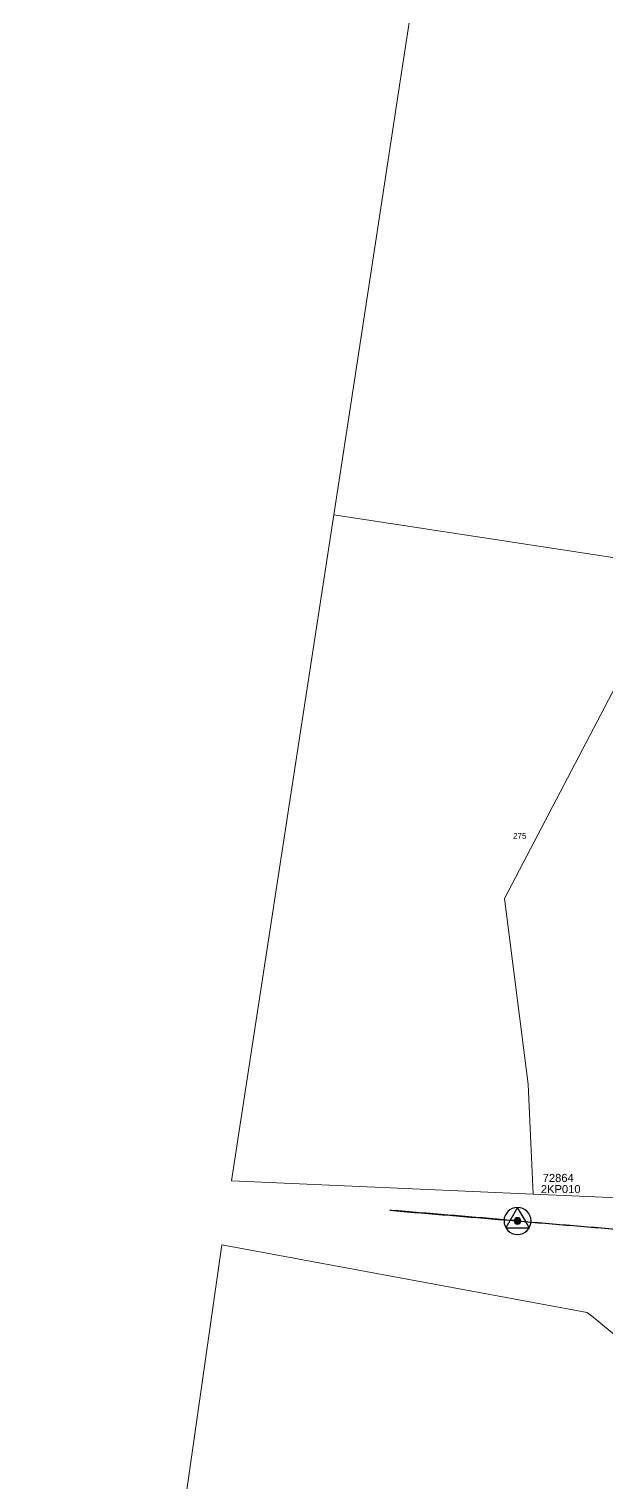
# Model space of a CAD drawing. Header units: metres. Extents: x 268878 to 269469, y 6087458 to 6088814.
# Drawn here: x 268877.9 to 269058.4, y 6087878.3 to 6088332.6 of the extents above; entities that cross this region are included whole.
import ezdxf
from ezdxf.enums import TextEntityAlignment as Align

# ---------------------------------------------------------------- set-up
doc = ezdxf.new("R2010")
doc.units = ezdxf.units.M
doc.linetypes.add('Cable Exist OH', pattern=[1, 1, 0])
doc.layers.get('0').update_dxf_attribs({"color": 6})
doc.layers.add('Cadastre Land Parcels_SP_EXT', color=9, linetype='Continuous', lineweight=5)
for name, color, linetype in [('Mains_HV_EXT', 7, 'Continuous'), ('Mains_HV_MOD', 3, 'Continuous'), ('Mains_LV_EXT', 7, 'Continuous'), ('Notes_LV_MISC', 7, 'Continuous'), ('Sub_SP_TR_HV_LV_EXT', 7, 'Continuous'), ('SupportsOH_SP_TR_HV_LV_SL_EXT', 7, 'Continuous')]:
    doc.layers.add(name, color=color, linetype=linetype)
doc.styles.add('POLE_LABEL', font='arial.ttf')
doc.styles.get("Standard").update_dxf_attribs({"font": 'arial.ttf'})

# ---------------------------------------------------------------- blocks, each defined once
blk = doc.blocks.new('POLE_EXT')
blk.add_hatch(color=256).paths.add_polyline_path([(-1, 0, 1), (1, 0, 1)])
blk.add_lwpolyline([(-1, 0, 1), (1, 0, 1)], format="xyb", close=True)
for tag, height, flags, p in [('pNumber', 2.5, 8, (-17.84, 2.07)), ('OWNED_BY', 0.2, 9, (1.35, -0.4)), ('SPECIAL_USE', 0.2, 9, (1.35, -0.8)), ('STATE', 0.2, 9, (1.35, -1)), ('cLV', 0.2, 9, (1.35, -1.4)), ('hDepth', 0.2, 9, (1.35, -1.6)), ('hDia', 0.2, 9, (1.35, -1.8)), ('cHV', 0.2, 9, (1.35, -2)), ('cLinedev', 0.2, 9, (1.35, -3.4)), ('pExisting', 0.2, 9, (1.35, -3.8)), ('pFooting', 0.2, 9, (1.35, -4.4)), ('pNew', 0.2, 9, (1.35, -4.6)), ('PARENT', 0.2, 9, (1.35, -0.6)), ('USAGE', 0.2, 9, (1.35, -1.2)), ('LBRACKET', 0.2, 9, (1.35, -2.2)), ('LExisting', 0.2, 9, (1.35, -2.4)), ('LANTNUMBER', 0.2, 9, (1.35, -2.6)), ('LOther', 0.2, 9, (1.35, -2.8)), ('LRemove', 0.2, 9, (1.35, -3)), ('LEGEND', 0.2, 9, (1.35, -3.2)), ('LOCATION', 0.2, 9, (1.35, -3.6)), ('PFNUMBER', 0.2, 9, (1.35, -4)), ('NEWPFNUMBER', 0.2, 9, (1.35, -4.2)), ('pRelocate', 0.2, 9, (1.35, -5)), ('pRemove', 0.2, 9, (1.35, -5.2)), ('pReplace', 0.2, 9, (1.35, -5.4)), ('pStay', 0.2, 9, (1.35, -5.6)), ('pType', 0.2, 9, (1.35, -5.8)), ('cspan', 0.2, 9, (1.35, -6)), ('STREETNAME', 0.2, 9, (1.35, -6.2)), ('SUBURB', 0.2, 9, (1.35, -6.4)), ('OPERATED_BY', 0.2, 9, (1.36, -7.01)), ('NOTES', 0.2, 9, (1.35, -6.6)), ('MAINTAINED_BY', 0.2, 9, (1.36, -6.81))]:
    blk.add_attdef(tag, text='', height=height, dxfattribs=dict(flags=flags)).set_placement(p, align=Align.MIDDLE_LEFT)
at = {"style": 'POLE_LABEL'}
for tag, height, flags, p in [('STRUCTURE_PLANT_NUMBER', 0.2, 9, (1.35, 0.03)), ('ASSET_NUM', 2.5, 8, (2, 2)), ('STREET_CODE', 0.2, 9, (1.35, -0.2))]:
    blk.add_attdef(tag, text='', height=height, dxfattribs=dict(at, flags=flags)).set_placement(p, align=Align.MIDDLE_LEFT)
at = {"flags": 1}
blk.add_attdef('Z', (1.35, -7.33), '', height=0.2, dxfattribs=at)
blk = doc.blocks.new('SUB_POLE_EXT')
blk.add_wipeout([(0, 4.22), (0.42, 4.2), (0.83, 4.14), (1.21, 4.05), (1.62, 3.9), (1.99, 3.72), (2.35, 3.51), (2.68, 3.26), (2.99, 2.99), (3.28, 2.66), (3.52, 2.34), (3.76, 1.92), (3.9, 1.62), (4.04, 1.23), (4.18, 0.63), (4.22, 0), (4.18, -0.61), (4.06, -1.15), (3.9, -1.62), (3.58, -2.24), (3.22, -2.73), (2.97, -3.01), (2.68, -3.26), (2.36, -3.5), (2, -3.72), (1.64, -3.89), (1.25, -4.03), (0.82, -4.14), (0.42, -4.2), (0, -4.22), (-0.41, -4.2), (-0.8, -4.15), (-1.21, -4.05), (-1.62, -3.9), (-1.99, -3.73), (-2.35, -3.51), (-2.68, -3.26), (-2.96, -3.02), (-3.23, -2.72), (-3.51, -2.35), (-3.71, -2.01), (-3.91, -1.6), (-4.05, -1.21), (-4.16, -0.76), (-4.22, -0.14), (-4.21, 0.39), (-4.14, 0.83), (-4.03, 1.27), (-3.9, 1.63), (-3.71, 2.02), (-3.5, 2.37), (-3.28, 2.67), (-2.99, 2.99), (-2.68, 3.27), (-2.33, 3.52), (-1.98, 3.73), (-1.63, 3.9), (-1.2, 4.05), (-0.78, 4.15), (-0.4, 4.21)])
blk.add_line((2.16, 0.48), (2.16, 0.48, 0))
blk.add_lwpolyline([(-4.22, 0, 1), (4.22, 0, 1)], format="xyb", close=True)
blk.add_lwpolyline([(2.14, 0.52), (0, 4.22), (-3.66, -2.11), (3.66, -2.11)], close=True)
for tag, height, flags, p in [('STREET_CODE', 0.2, 9, (1.5, 0)), ('ASSET_NUM', 2.5, 8, (2, 2)), ('CONSTRUCTED_VOLTAGE', 0.2, 9, (1.5, -0.2)), ('OPERATING_VOLTAGE', 0.2, 9, (1.5, -0.6)), ('OPERATED_BY', 0.2, 9, (1.5, -0.8)), ('ORIENTATION', 0.2, 9, (1.5, -1.2)), ('OWNED_BY', 0.2, 9, (1.5, -1.4)), ('SECONDARY_VOLTAGE', 0.2, 9, (1.5, -1.6)), ('STATE', 0.2, 9, (1.5, -1.8)), ('SUBSTATION_TYPE', 0.2, 9, (1.5, -2)), ('STREETNAME', 0.2, 9, (1.5, -2.8)), ('SUBURB', 0.2, 9, (1.5, -3)), ('Z', 0.2, 1, (1.5, -3.4)), ('NO_PHASES', 0.2, 9, (1.5, -0.4)), ('MAINTAINED_BY', 0.2, 9, (1.5, -1)), ('USAGE', 0.2, 9, (1.5, -2.2)), ('LEGEND', 0.2, 9, (1.5, -2.4)), ('LOCATION', 0.2, 9, (1.5, -2.6)), ('NOTES', 0.2, 9, (1.5, -3.2))]:
    blk.add_attdef(tag, text='', height=height, dxfattribs=dict(flags=flags)).set_placement(p, align=Align.MIDDLE_LEFT)

msp = doc.modelspace()

# ---------------------------------------------------------------- linework, layer by layer
at = {"layer": 'Cadastre Land Parcels_SP_EXT', "linetype": 'Continuous'}
msp.add_lwpolyline([(269035.40701, 6087968.54104), (269033.77604, 6088002.89899), (269026.44002, 6088060.87901), (269061.16799, 6088127.31), (269114.17303, 6088146.09596), (269116.13004, 6088158.89704), (268973.05496, 6088180.75804), (268960.38003, 6088098.14699), (268941.12502, 6087972.65301), (269035.40701, 6087968.54104)], close=True, dxfattribs=at)

# ---------------------------------------------------------------- texts
at = {"layer": 'Cadastre Land Parcels_SP_EXT'}
msp.add_text('275', height=1.8, dxfattribs=at).set_placement((269029.07269, 6088079.57558))

# ---------------------------------------------------------------- wipeouts: each hides what was drawn before it
at = {"color": 2, "linetype": 'Continuous'}
msp.add_wipeout([(269053.90361, 6087940.07846), (269052.52394, 6087917.20741), (269086.62168, 6087916.81308), (269084.45362, 6087939.28981)], dxfattribs=at).dxf.layer = 'Notes_LV_MISC'

# ---------------------------------------------------------------- next in the draw order: linework, layer by layer
at = {"layer": 'Cadastre Land Parcels_SP_EXT', "linetype": 'Continuous'}
msp.add_lwpolyline([(269117.16584, 6087878.21272), (269052.19678, 6087931.58465), (268938.06102, 6087952.68198), (268919.79799, 6087824.38203), (268905.00201, 6087716.37103), (268904.82499, 6087715.07201), (268901.52303, 6087691.54497), (268877.85802, 6087522.88496), (269058.61905, 6087492.04243), (269058.61905, 6087492.04243), (269117.16584, 6087878.21272)], close=True, dxfattribs=at)

# ---------------------------------------------------------------- next in the draw order: block references
at = {"layer": 'Sub_SP_TR_HV_LV_EXT'}
ref = msp.add_blockref('SUB_POLE_EXT', (269030.48802, 6087960.16201), dxfattribs=at)
ref.add_attrib('ASSET_NUM', '72864', dxfattribs={"layer": '0', "height": 2.5}).set_placement((269043.19992, 6087971.60509), align=Align.BOTTOM_CENTER)

# ---------------------------------------------------------------- next in the draw order: linework, layer by layer
at = {"layer": 'Mains_HV_EXT', "linetype": 'Cable Exist OH'}
msp.add_lwpolyline([(268990.66109, 6087963.48214), (269030.48796, 6087960.162)], dxfattribs=at)
at = {"layer": 'Mains_HV_MOD', "linetype": 'Cable Exist OH'}
msp.add_lwpolyline([(269030.48796, 6087960.162), (269062.88501, 6087957.46298), (269119.48118, 6087971.16313), (269154.8624, 6087994.27626), (269154.8624, 6087994.27626)], dxfattribs=at)
at = {"layer": 'Mains_LV_EXT', "linetype": 'Cable Exist OH'}
for points in [[(269030.48796, 6087960.162), (268990.61496, 6087963.48598)], [(269030.48796, 6087960.162), (269062.88501, 6087957.46298)]]:
    msp.add_lwpolyline(points, dxfattribs=at)

# ---------------------------------------------------------------- next in the draw order: block references
at = {"layer": 'SupportsOH_SP_TR_HV_LV_SL_EXT'}
ref = msp.add_blockref('POLE_EXT', (269030.48797, 6087960.16201), dxfattribs=at)
ref.add_attrib('ASSET_NUM', '2KP010', dxfattribs={"layer": '0', "height": 2.5, "style": 'POLE_LABEL'}).set_placement((269037.76325, 6087968.11314), align=Align.BOTTOM_LEFT)

# ---------------------------------------------------------------- next in the draw order: wipeouts: each hides what was drawn before it
at = {"color": 2, "linetype": 'Continuous'}
msp.add_wipeout([(269011.3307, 6088001.79087), (269098.84169, 6087998.83341), (269095.88523, 6087980.49713), (269007.78296, 6087982.27161)], dxfattribs=at).dxf.layer = 'Notes_LV_MISC'

# ---------------------------------------------------------------- next in the draw order: linework, layer by layer
at = {"layer": 'Cadastre Land Parcels_SP_EXT', "linetype": 'Continuous'}
msp.add_lwpolyline([(269125.79699, 6087981.63202), (269153.76203, 6087996.21503), (269260.44196, 6088694.68004), (269274.02698, 6088783.63196), (269236.32097, 6088789.22898), (269070.19699, 6088813.88703), (269058.71199, 6088739.03202), (269019.81799, 6088485.53799), (268994.06196, 6088317.67298), (268979.61604, 6088223.518), (268973.05496, 6088180.75804), (269116.13004, 6088158.89704), (269114.17303, 6088146.09596), (269061.16799, 6088127.31), (269026.44002, 6088060.87901), (269033.77604, 6088002.89899), (269035.40701, 6087968.54104), (269095.65401, 6087965.912), (269125.79699, 6087981.63202)], close=True, dxfattribs=at)

doc.saveas('drawing.dxf')
